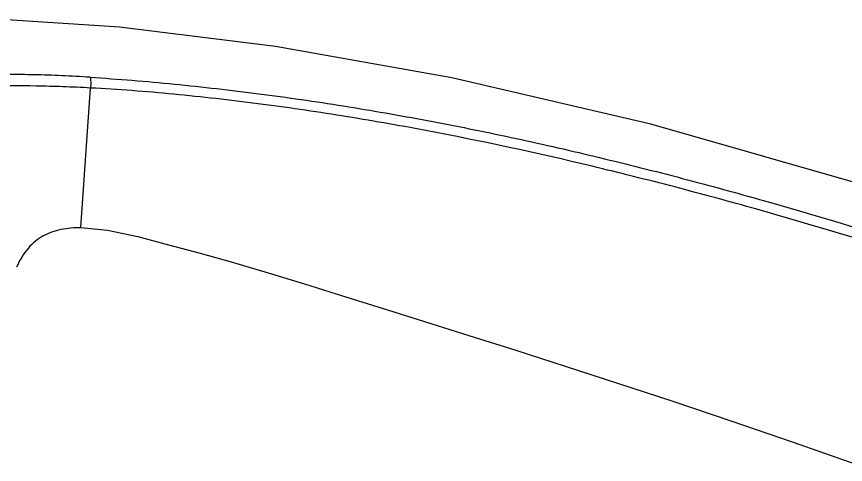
# Model space of a CAD drawing. Extents: x -7342 to 109, y -2615 to 214.
# Drawn here: x -5271.5 to -5194.2, y -2323.8 to -2282 of the extents above; entities that cross this region are included whole.
import ezdxf

# ---------------------------------------------------------------- set-up
doc = ezdxf.new("R2010")
doc.units = 0
doc.header["$LTSCALE"] = 7
doc.layers.add('DWG', color=7, linetype='CONTINUOUS')

msp = doc.modelspace()

# ---------------------------------------------------------------- linework, layer by layer
at = {"layer": 'DWG'}
msp.add_line((-5265.531, -2301.712), (-5264.638, -2288.69), dxfattribs=at)
for points in [[(-5140.515, -2315.873), (-5167.26, -2306.057), (-5191.229, -2298.114), (-5212.313, -2292.079), (-5230.907, -2287.734), (-5247.362, -2284.8), (-5261.944, -2283.019), (-5274.839, -2282.159), (-5286.251, -2282.019), (-5296.404, -2282.424), (-5305.484, -2283.24), (-5313.654, -2284.356), (-5321.047, -2285.692), (-5327.774, -2287.193), (-5333.923, -2288.828), (-5339.563, -2290.598), (-5344.744, -2292.501), (-5349.509, -2294.527), (-5353.917, -2296.677), (-5357.634, -2298.723)], [(-5265.531, -2301.712), (-5263.044, -2301.957), (-5260.209, -2302.572), (-5257.349, -2303.324), (-5254.391, -2304.125), (-5251.284, -2305.001), (-5248.046, -2305.955), (-5244.664, -2306.985), (-5241.122, -2308.085), (-5237.393, -2309.254), (-5233.462, -2310.491), (-5229.309, -2311.8), (-5224.935, -2313.186), (-5220.313, -2314.664), (-5215.431, -2316.245), (-5210.272, -2317.941), (-5204.837, -2319.762), (-5199.115, -2321.725), (-5193.085, -2323.843)]]:
    msp.add_lwpolyline(points, dxfattribs=at)
for points, knots in [([(-5264.672, -2287.687), (-5265.556, -2287.631), (-5267.295, -2287.532), (-5269.854, -2287.45), (-5272.305, -2287.427), (-5273.9, -2287.446), (-5274.676, -2287.466)], [0, 0, 0, 0, 1238.433605, 2435.354458, 3580.374914, 4665.92247, 4665.92247, 4665.92247, 4665.92247]), ([(-5264.672, -2287.687), (-5264.655, -2287.749), (-5264.632, -2287.896), (-5264.608, -2288.231), (-5264.62, -2288.503), (-5264.638, -2288.69)], [0, 0, 0, 0, 721.415967, 1650.890024, 3744.16351, 3744.16351, 3744.16351, 3744.16351]), ([(-5264.672, -2287.687), (-5262.048, -2287.851), (-5256.784, -2288.29), (-5248.898, -2289.184), (-5241.018, -2290.328), (-5233.17, -2291.695), (-5225.362, -2293.271), (-5217.595, -2295.041), (-5209.867, -2296.974), (-5199.618, -2299.763), (-5186.908, -2303.607), (-5171.801, -2308.673), (-5156.816, -2314.085), (-5146.888, -2317.861), (-5141.934, -2319.773)], [0, 0, 0, 0, 848.200773, 1703.342439, 2559.695482, 3416.185662, 4272.634509, 5129.088108, 5985.556066, 6842.040268, 8554.998228, 10268.010365, 11981.036134, 13694.054475, 13694.054475, 13694.054475, 13694.054475]), ([(-5264.638, -2288.69), (-5265.501, -2288.645), (-5267.195, -2288.565), (-5270.435, -2288.483), (-5272.814, -2288.475), (-5274.359, -2288.492)], [0, 0, 0, 0, 985.259228, 1934.050138, 3697.496321, 3697.496321, 3697.496321, 3697.496321]), ([(-5142.263, -2320.617), (-5147.211, -2318.713), (-5157.125, -2314.954), (-5172.089, -2309.565), (-5187.172, -2304.522), (-5199.859, -2300.69), (-5210.087, -2297.905), (-5220.365, -2295.33), (-5230.721, -2293.081), (-5241.15, -2291.258), (-5248.993, -2290.118), (-5255.541, -2289.376), (-5260.757, -2288.921), (-5263.351, -2288.757), (-5264.638, -2288.69)], [0, 0, 0, 0, 1769.002813, 3537.654234, 5306.217153, 7074.605785, 7958.666097, 8842.629753, 10609.925063, 11492.796565, 12374.522114, 13254.049076, 13691.066277, 14121.175157, 14121.175157, 14121.175157, 14121.175157]), ([(-5269.055, -2302.502), (-5268.539, -2302.21), (-5267.373, -2301.795), (-5266.152, -2301.706), (-5265.531, -2301.712)], [0, 0, 0, 0, 1307.306961, 2676.083948, 2676.083948, 2676.083948, 2676.083948]), ([(-5269.055, -2302.502), (-5269.311, -2302.648), (-5269.811, -2302.99), (-5270.743, -2303.905), (-5271.263, -2304.792), (-5271.543, -2305.432)], [0, 0, 0, 0, 841.634717, 1723.560734, 3721.247019, 3721.247019, 3721.247019, 3721.247019])]:
    msp.add_open_spline(points, degree=3, knots=knots, dxfattribs=at)

doc.saveas('drawing.dxf')
